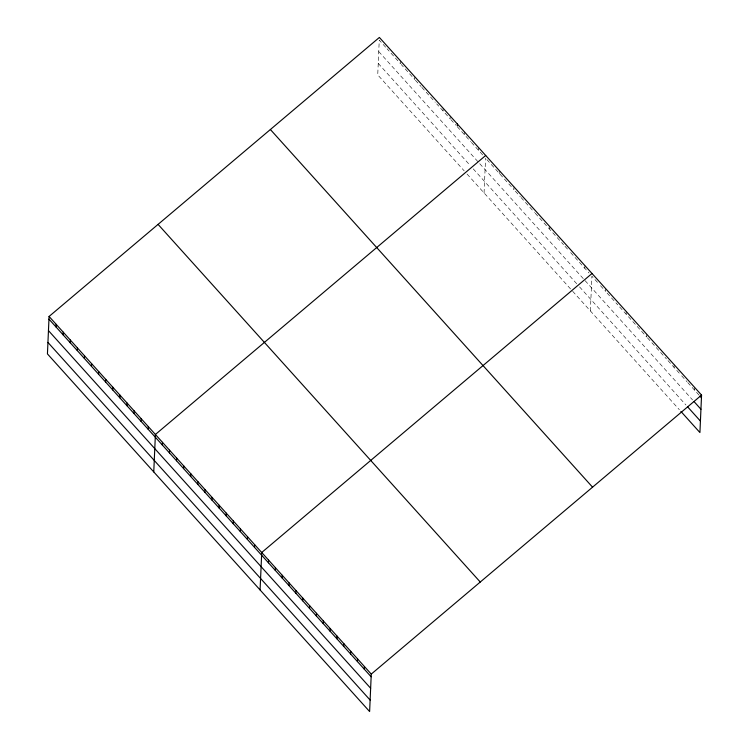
<?xml version="1.0" encoding="UTF-8"?>
<svg xmlns="http://www.w3.org/2000/svg" width="749" height="749" viewBox="0 0 749 749"><rect width="100%" height="100%" fill="white"/><g stroke="black" fill="none" stroke-linecap="round" stroke-linejoin="round"><path stroke-width="0.56" stroke-dasharray="3.75 2.81" d="M400.64 61.053L400.528 63.731L387.055 48.779M414.815 76.791L414.703 79.469L401.23 64.517M443.052 110.936L443.165 108.268M450.261 116.132L450.14 118.81L436.676 103.858M464.314 134.548L464.436 131.871M478.489 150.277L478.611 147.609M484.06 192.924L485.577 158.151M499.761 173.89L499.873 171.212M514.048 186.95L513.936 189.619L486.288 158.938M549.373 228.96L549.494 226.292M584.81 268.301L584.932 265.633M590.381 310.947L591.897 276.175L597.983 282.925M605.707 288.702L605.595 291.37L598.751 283.777M626.136 314.177L626.248 311.5M646.79 334.297L646.677 336.975L619.292 306.575M674.063 367.375L674.175 364.697M694.595 390.173L694.716 387.495M385.641 47.206L379.256 40.128L377.739 74.9L464.211 170.894M415.405 80.255L421.078 86.547M421.79 87.333L435.253 102.285M450.851 119.597L455.813 125.102M457.227 126.675L470.7 141.627M471.402 142.413L483.451 155.792M515.349 191.192L520.312 196.706M521.023 197.493L534.486 212.444M535.198 213.231L563.548 244.698M564.971 246.271L569.221 250.999M570.635 252.572L589.07 273.029M607.111 293.065L617.766 304.88M647.436 337.818L666.451 358.93M667.977 360.615L680.907 374.977M681.665 375.82L686.992 381.728M687.751 382.57L699.163 395.238M378.76 51.597L692.572 399.957M378.245 63.422L470.391 165.707M473.218 168.862L576.711 283.731M579.539 286.886L685.972 405.031M467.048 174.04L571.955 290.49M572.667 291.277L679.39 409.75"/><path stroke-width="1.12" d="M49.078 316.452L47.44 353.903L369.622 711.55L371.261 674.1L49.078 316.452L379.378 37.45L701.56 395.098L699.922 432.548L680.907 411.435M56.044 326.995L56.166 324.326M63.131 334.869L63.253 332.191M70.219 342.733L70.34 340.055M77.306 350.598L77.428 347.929M84.394 358.471L84.515 355.794M91.481 366.336L91.603 363.668M98.578 374.21L98.69 371.532M105.665 382.074L105.778 379.397M112.753 389.939L112.865 387.27M119.84 397.813L119.952 395.135M126.927 405.677L127.04 403.009M134.015 413.551L134.127 410.873M141.102 421.415L141.215 418.738M148.19 429.28L148.311 426.612M153.76 471.926L155.399 434.476L485.698 155.474M162.364 445.018L162.486 442.35M169.452 452.892L169.574 450.215M176.539 460.757L176.661 458.079M183.627 468.621L183.748 465.953M190.714 476.495L190.836 473.817M197.811 484.36L197.923 481.691M204.898 492.233L205.011 489.556M211.986 500.098L212.098 497.42M219.073 507.972L219.185 505.294M226.161 515.836L226.273 513.159M233.248 523.701L233.36 521.032M240.335 531.575L240.448 528.897M247.423 539.439L247.544 536.761M254.51 547.313L254.632 544.635M260.081 589.95L261.719 552.5L592.019 273.497M268.442 562.78L268.563 560.102M275.295 570.373L275.407 567.705M282.139 577.975L282.251 575.298M288.983 585.578L289.105 582.9M295.827 593.18L295.949 590.502M302.68 600.773L302.793 598.105M309.524 608.375L309.637 605.698M316.368 615.978L316.49 613.3M323.222 623.58L323.334 620.902M330.066 631.173L330.178 628.505M336.91 638.775L337.031 636.098M343.754 646.378L343.875 643.7M350.607 653.98L350.719 651.302M357.451 661.573L357.563 658.905M364.295 669.175L364.417 666.498M457.264 125.785L457.349 123.997M371.261 674.1L701.56 395.098M699.922 396.081L701.448 397.775M694.098 401.651L700.942 409.244M687.498 406.716L700.427 421.069M270.38 129.521L592.562 487.168M158.076 224.382L480.259 582.029M48.957 319.13L371.139 676.778M48.46 330.609L370.643 688.256M47.936 342.424L370.128 700.072"/></g></svg>
